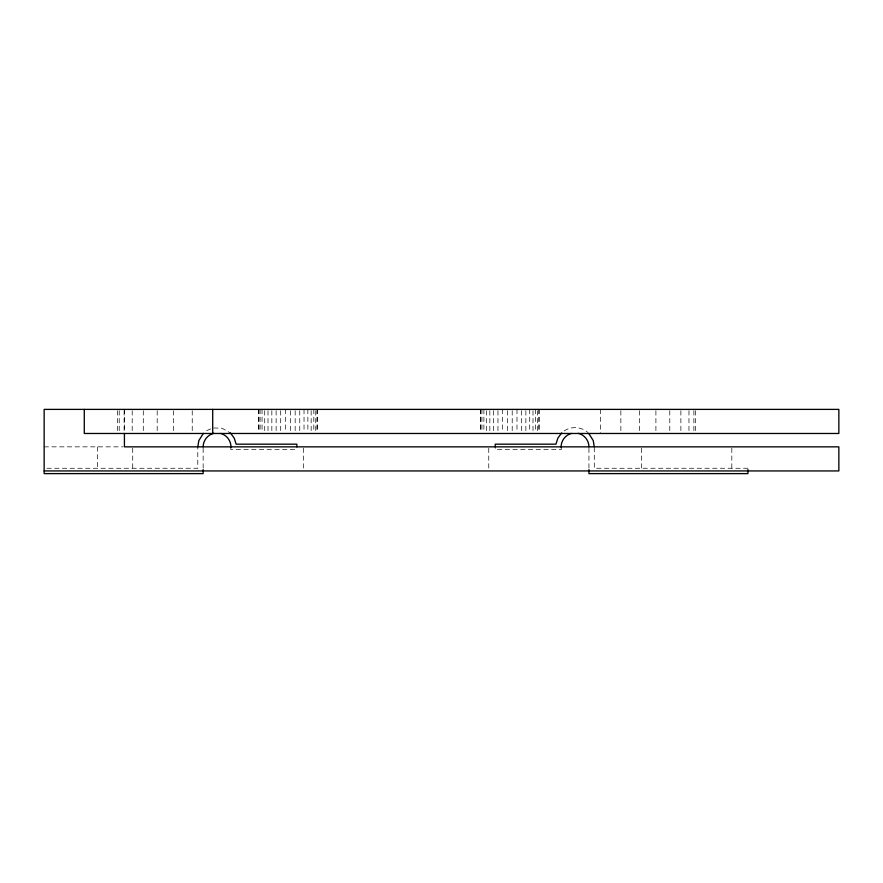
<?xml version="1.0" encoding="UTF-8"?>
<svg xmlns="http://www.w3.org/2000/svg" width="883" height="883" viewBox="0 0 883 883"><rect width="100%" height="100%" fill="white"/><g stroke="black" fill="none" stroke-linecap="round" stroke-linejoin="round"><path stroke-width="0.66" stroke-dasharray="4.42 3.31" d="M230.971 447.228L230.717 449.524L296.854 449.524M564.193 430.926C571.312 425.981 581.599 426.699 587.979 432.582M206.655 430.628L212.549 428.123M213.598 427.957L222.086 428.255L230.386 432.946M44.15 446.853L123.057 446.853M46.898 468.255L197.792 468.255L197.792 446.853M747.934 468.255L594.292 468.255L594.292 448.189M561.124 447.228L561.378 449.524L495.231 449.524L495.231 446.853M731.819 448.189L731.819 469.59M695.528 410.727L695.528 432.14M693.883 410.727L693.883 432.14M688.961 410.727L688.961 432.14M680.881 410.727L680.881 432.14M669.789 410.727L669.789 432.14M655.903 410.727L655.903 432.14M641.566 448.189L641.566 470.937M639.48 410.727L639.48 432.14M620.848 410.727L620.848 432.14M600.374 409.392L600.374 433.476M588.939 448.189L588.939 469.59M539.204 409.392L539.204 432.14M538.807 409.392L538.807 432.14M537.615 410.727L537.615 432.14M535.661 409.392L535.661 432.14M533.001 410.727L533.001 432.14M529.712 409.392L529.712 432.14M525.871 410.727L525.871 432.14M521.599 410.727L521.599 432.14M516.996 409.392L516.996 432.14M512.206 410.727L512.206 432.14M507.35 410.727L507.35 432.14M502.548 409.392L502.548 432.14M497.957 410.727L497.957 432.14M493.674 410.727L493.674 432.14M489.844 410.727L489.844 432.14M488.763 448.189L488.763 470.937M486.555 410.727L486.555 432.14M483.895 409.392L483.895 432.14M481.941 409.392L481.941 432.14M480.749 409.392L480.749 432.14M480.352 409.392L480.352 432.14M317.361 409.392L317.361 432.14M316.964 409.392L316.964 432.14M315.772 410.727L315.772 432.14M313.818 409.392L313.818 432.14M311.158 410.727L311.158 432.14M307.869 409.392L307.869 432.14M304.028 409.392L304.028 432.14M303.322 448.189L303.322 470.937M299.756 410.727L299.756 432.14M295.154 410.727L295.154 432.14M290.364 410.727L290.364 432.14M285.507 409.392L285.507 432.14M280.706 410.727L280.706 432.14M276.114 410.727L276.114 432.14M271.843 410.727L271.843 432.14M268.002 410.727L268.002 432.14M264.712 410.727L264.712 432.14M262.052 409.392L262.052 432.14M260.099 409.392L260.099 432.14M258.907 409.392L258.907 432.14M258.509 409.392L258.509 432.14M203.145 448.189L203.145 469.59M192.229 410.727L192.229 432.14M173.598 410.727L173.598 432.14M157.185 410.727L157.185 432.14M143.289 410.727L143.289 432.14M132.715 448.189L132.715 470.937M132.196 410.727L132.196 432.14M124.426 409.392L124.426 432.14M124.117 410.727L124.117 432.14M119.205 410.727L119.205 432.14M117.56 410.727L117.56 432.14M97.66 446.853L97.66 469.59"/><path stroke-width="1.32" d="M561.124 447.228C560.904 440.97 565.341 434.999 571.4 433.421M197.792 446.853L198.852 440.54L203.377 433.365M203.145 446.853C203.09 440.595 207.693 434.745 213.796 433.321M561.698 432.946L557.879 438.078L555.948 444.171L495.231 444.171L495.231 446.853M44.15 470.937L838.85 470.937L838.85 446.853L124.426 446.853L124.426 433.476M578.288 433.321C584.391 434.745 588.994 440.595 588.939 446.853M220.684 433.421C226.743 434.999 231.191 440.97 230.971 447.228M588.707 433.365L593.233 440.54L594.292 446.853M230.386 432.946L234.205 438.078L236.136 444.171L296.854 444.171L296.854 446.853M747.934 469.59L747.934 473.608L588.939 473.608L588.939 469.59M212.704 409.392L212.704 433.476M203.145 469.59L203.145 473.608L44.15 473.608L44.15 409.392L838.85 409.392L838.85 433.476L84.282 433.476L84.282 409.392"/></g></svg>
